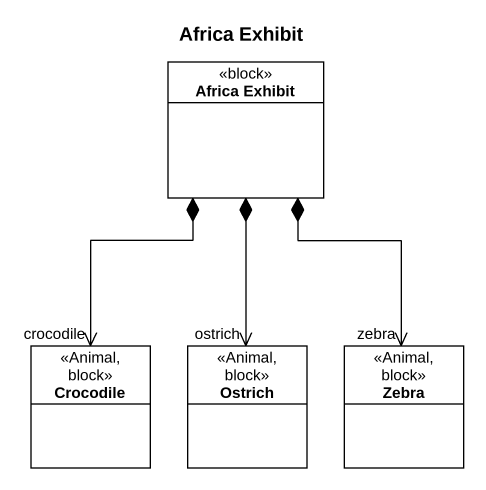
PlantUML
@startuml
title Africa Exhibit
hide circle
hide empty members
class "Africa Exhibit" as Africa_Exhibit <<block>>
class Crocodile <<Animal, block>>
class Ostrich <<Animal, block>>
class Zebra <<Animal, block>>
Africa_Exhibit *--> "crocodile" Crocodile
Africa_Exhibit *--> "ostrich" Ostrich
Africa_Exhibit *--> "zebra" Zebra
@enduml
